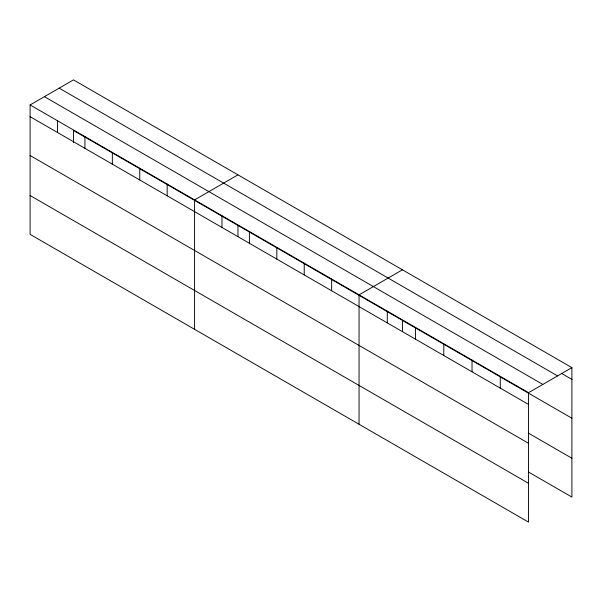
<?xml version="1.0" encoding="UTF-8"?>
<svg xmlns="http://www.w3.org/2000/svg" width="602" height="602" viewBox="0 0 602 602"><rect width="100%" height="100%" fill="white"/><g stroke="black" fill="none" stroke-linecap="round" stroke-linejoin="round"><path stroke-width="0.9" d="M30.1 104.929L528.518 392.692L528.518 522.115L30.1 234.359L30.1 104.929L73.482 79.885L571.9 367.641L571.9 497.071L528.323 471.908M237.963 174.843L194.581 199.894L194.581 329.317M402.437 269.809L359.055 294.852L359.055 424.275M528.518 392.692L571.9 367.641M561.41 373.33L571.9 379.388M59.169 88.148L557.587 375.911M44.413 96.666L542.831 384.422M571.9 418.224L73.482 130.461L73.482 142.561M30.1 116.675L528.518 404.431M528.323 433.079L571.9 458.235M30.1 155.512L528.518 443.268M30.1 195.522L528.518 483.278M500.277 376.385L500.277 388.124M472.028 360.079L472.028 371.818M443.787 343.772L443.787 355.511M415.546 327.465L415.546 339.204M402.437 320.384L402.437 331.551M387.297 311.159L387.297 322.898M331.642 279.027L331.642 290.766M304.228 263.194L304.228 274.941M276.815 247.369L276.815 259.116M249.401 231.544L249.401 243.283M237.963 225.419L237.963 236.586M221.987 215.719L221.987 227.458M167.168 184.061L167.168 195.808M139.754 168.236L139.754 179.983M112.341 152.411L112.341 164.15M84.927 136.586L84.927 148.325M57.514 120.754L57.514 132.5"/></g></svg>
